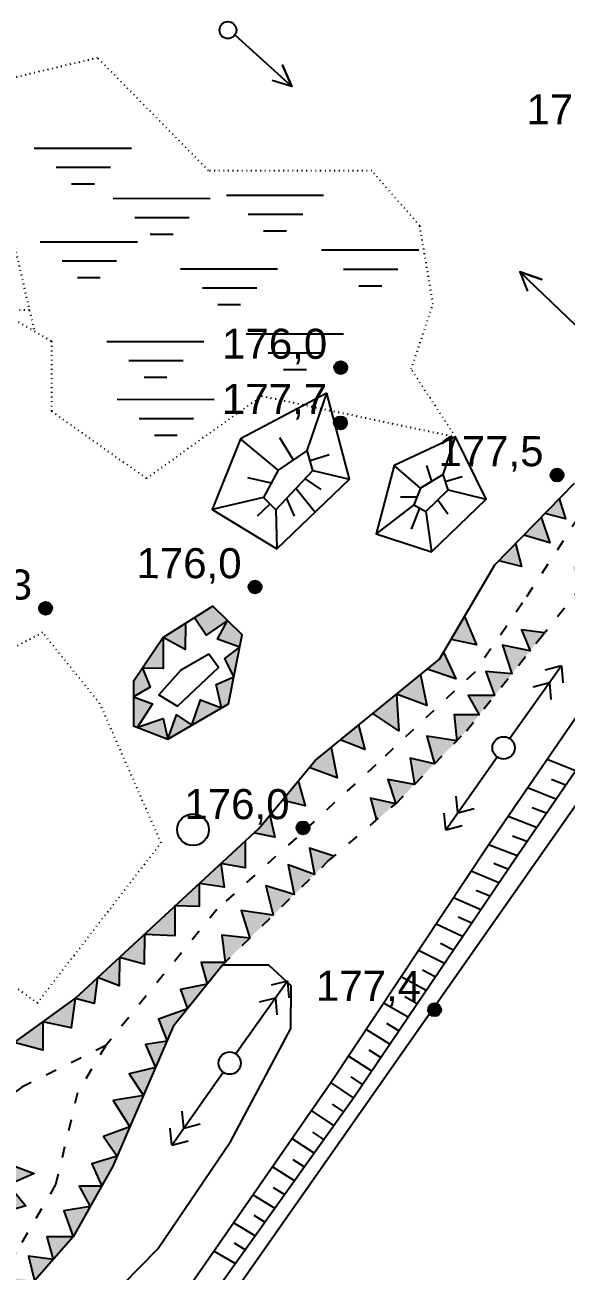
# Model space of a CAD drawing. Header units: millimetres. Extents: x 6127 to 9314, y 4730 to 7085.
# Drawn here: x 8021.5 to 8082.7, y 5725.5 to 5866.3 of the extents above; entities that cross this region are included whole.
import ezdxf

# ---------------------------------------------------------------- set-up
doc = ezdxf.new("R2010")
doc.units = ezdxf.units.MM
doc.header["$LTSCALE"] = 0.7
doc.linetypes.add('ACAD_ISO03W100', pattern=[30, 12, -18])
doc.linetypes.add('ACAD_ISO07W100', pattern=[3, 0, -3])
for name, color, linetype in [('болото', 84, 'Continuous'), ('відм', 14, 'Continuous'), ('горизонталі', 22, 'Continuous'), ('дерево', 7, 'Continuous'), ('Откос', 7, 'Continuous'), ('чорн', 255, 'Continuous')]:
    doc.layers.add(name, color=color, linetype=linetype)
doc.styles.get("Standard").update_dxf_attribs({"font": 'arial.ttf'})

# ---------------------------------------------------------------- blocks, each defined once
blk = doc.blocks.new('1')
at = {"layer": 'чорн', "color": 7, "ltscale": 0.2, "transparency": 33554687}
for p, q in [((5601.505, 1990.776), (5598.603, 1986.666)), ((5594.986, 1981.512), (5597.874, 1985.631))]:
    blk.add_line(p, q, dxfattribs=at)
for points in [[(5601.505, 1990.776), (5600.586, 1990.542)], [(5601.505, 1990.776), (5601.592, 1989.831)], [(5600.829, 1989.818), (5599.91, 1989.584)], [(5600.829, 1989.818), (5600.916, 1988.874)], [(5595.659, 1982.472), (5595.569, 1983.416)], [(5594.986, 1981.512), (5594.896, 1982.456)], [(5595.659, 1982.472), (5596.577, 1982.709)], [(5594.986, 1981.512), (5595.904, 1981.749)]]:
    blk.add_lwpolyline(points, dxfattribs=at)
blk.add_circle((5598.246, 1986.143), 0.633, dxfattribs=at)

msp = doc.modelspace()

# ---------------------------------------------------------------- hatches: boundary and pattern name
at = {"layer": 'відм', "ltscale": 0.2, "true_color": 0x000000}
h = msp.add_hatch(color=18, dxfattribs=at)
h.dxf.hatch_style = 1
h.paths.add_polyline_path([(8057.94, 5827.58, 1), (8056.48, 5827.58, 1)])
h = msp.add_hatch(color=18, dxfattribs=at)
h.dxf.hatch_style = 1
h.paths.add_polyline_path([(8057.92, 5821.34, 1), (8056.45, 5821.34, 1)])
h = msp.add_hatch(color=18, dxfattribs=at)
h.dxf.hatch_style = 1
h.paths.add_polyline_path([(8082.39, 5815.44, 1), (8080.93, 5815.44, 1)])
h = msp.add_hatch(color=18, dxfattribs=at)
h.dxf.hatch_style = 1
h.paths.add_polyline_path([(8048.26, 5802.79, 1), (8046.79, 5802.79, 1)])
h = msp.add_hatch(color=18, dxfattribs=at)
h.dxf.hatch_style = 1
h.paths.add_polyline_path([(8024.57, 5800.38, 1), (8023.1, 5800.38, 1)])
h = msp.add_hatch(color=18, dxfattribs=at)
h.dxf.hatch_style = 1
h.paths.add_polyline_path([(8053.68, 5775.56, 1), (8052.21, 5775.56, 1)])
h = msp.add_hatch(color=18, dxfattribs=at)
h.dxf.hatch_style = 1
h.paths.add_polyline_path([(8068.54, 5755.01, 1), (8067.08, 5755.01, 1)])
at = {"layer": 'чорн', "ltscale": 0.5, "true_color": 0x000000}
h = msp.add_hatch(color=18, dxfattribs=at)
h.dxf.hatch_style = 1
h.paths.add_polyline_path([(7971, 5677.9), (7967.84, 5678.91), (7966.9, 5676.07)])
h.paths.add_polyline_path([(7974.75, 5679.9), (7971.11, 5680.49), (7971, 5677.9), (7973.34, 5678.94)])
h.paths.add_polyline_path([(7978.34, 5682.34), (7974.53, 5682.83), (7974.75, 5679.9)])
h.paths.add_polyline_path([(7978.41, 5685.22), (7978.34, 5682.34), (7980.24, 5683.62), (7980.98, 5684.1)])
h.paths.add_polyline_path([(7984.27, 5686.18), (7981.13, 5687.13), (7980.98, 5684.1)])
h.paths.add_polyline_path([(7988.3, 5688.73), (7984.43, 5689.3), (7984.27, 5686.18)])
h.paths.add_polyline_path([(7967.33, 5678.94), (7966.87, 5681.31), (7965.01, 5677.89)])
h.paths.add_polyline_path([(7968.94, 5685.13), (7966.87, 5681.31), (7969.34, 5683.06)])
h.paths.add_polyline_path([(7971.28, 5688.67), (7970.47, 5687.95), (7968.94, 5685.13), (7972.47, 5685.13)])
h.paths.add_polyline_path([(7974.11, 5691.22), (7971.28, 5688.67), (7974.58, 5688.29)])
h.paths.add_polyline_path([(7977.08, 5693.91), (7974.11, 5691.22), (7977.23, 5691.22)])
h.paths.add_polyline_path([(7980.14, 5696.66), (7977.08, 5693.91), (7980.31, 5693.56)])
h.paths.add_polyline_path([(7983.61, 5699.3), (7982.23, 5698.55), (7980.14, 5696.66), (7983.17, 5696.66)])
h.paths.add_polyline_path([(7987.54, 5701.43), (7983.61, 5699.3), (7987.24, 5698.42)])
h.paths.add_polyline_path([(7990.56, 5703.07), (7987.54, 5701.43), (7990.42, 5700.15)])
h.paths.add_polyline_path([(7993.82, 5704.83), (7990.56, 5703.07), (7993.6, 5702.09)])
h.paths.add_polyline_path([(7992.46, 5691.37), (7988.77, 5692.05), (7988.3, 5688.73)])
h.paths.add_polyline_path([(7991.44, 5694.27), (7992.46, 5691.37), (7994.56, 5693.81)])
h.paths.add_polyline_path([(7996.84, 5696.45), (7993.79, 5696.46), (7994.56, 5693.81)])
h.paths.add_polyline_path([(7998.52, 5698.4), (7999.05, 5698.85), (7996.15, 5698.85), (7996.84, 5696.45)])
h.paths.add_polyline_path([(8001.45, 5700.91), (7998.67, 5700.91), (7999.05, 5698.85)])
h.paths.add_polyline_path([(8003.67, 5702.81), (8001.05, 5703.35), (8001.45, 5700.91)])
h.paths.add_polyline_path([(8006.03, 5705.27), (8003.4, 5705.28), (8003.67, 5702.81), (8005.04, 5703.99)])
h.paths.add_polyline_path([(8007.92, 5707.73), (8005.2, 5708.1), (8006.03, 5705.27)])
h.paths.add_polyline_path([(8009.73, 5710.08), (8007.07, 5710.45), (8007.92, 5707.73)])
h.paths.add_polyline_path([(8006.2, 5714.78), (8003.99, 5712.99), (8006.85, 5711.73)])
h.paths.add_polyline_path([(8003.99, 5712.99), (8002.05, 5711.41), (8004.71, 5709.94)])
h.paths.add_polyline_path([(8002.05, 5711.41), (7999.31, 5709.19), (8002.43, 5708.2)])
h.paths.add_polyline_path([(7999.31, 5709.19), (7996.43, 5706.85), (7999.28, 5706.22)])
h.paths.add_polyline_path([(7996.43, 5706.85), (7994.2, 5705.04), (7993.82, 5704.83), (7996.39, 5704.19)])
h.paths.add_polyline_path([(8016.05, 5716.95), (8013.05, 5716.95), (8013.73, 5714.68)])
h.paths.add_polyline_path([(8017.99, 5719.14), (8015.24, 5719.15), (8016.05, 5716.95)])
h.paths.add_polyline_path([(8020.66, 5722.19), (8017.43, 5722.19), (8017.99, 5719.14)])
h.paths.add_polyline_path([(8022.6, 5724.38), (8019.65, 5724.74), (8020.66, 5722.19)])
h.paths.add_polyline_path([(8015.02, 5726.22), (8012.65, 5723.05), (8015.02, 5722.85)])
h.paths.add_polyline_path([(8016.99, 5728.99), (8016.75, 5728.52), (8015.02, 5726.22), (8017.68, 5726.36)])
h.paths.add_polyline_path([(8018.51, 5731.94), (8016.99, 5728.99), (8019.74, 5728.92)])
h.paths.add_polyline_path([(8024.72, 5726.79), (8021.93, 5727.16), (8022.6, 5724.38)])
h.paths.add_polyline_path([(8026.97, 5729.34), (8023.98, 5729.34), (8024.72, 5726.79)])
h.paths.add_polyline_path([(8028.9, 5732.78), (8025.92, 5732.27), (8026.97, 5729.34)])
h.paths.add_polyline_path([(8030.19, 5735.08), (8027.64, 5735.08), (8028.9, 5732.78)])
h.paths.add_polyline_path([(8031.45, 5737.32), (8031.94, 5738.45), (8029.06, 5737.58), (8030.19, 5735.08)])
h.paths.add_polyline_path([(8033.38, 5741.78), (8030.41, 5740.69), (8031.94, 5738.45)])
h.paths.add_polyline_path([(8034.9, 5745.31), (8031.49, 5744.76), (8033.38, 5741.78)])
h.paths.add_polyline_path([(8036.28, 5748.48), (8033.3, 5747.77), (8034.9, 5745.31)])
h.paths.add_polyline_path([(8037.57, 5751.47), (8035.15, 5751.08), (8036.28, 5748.48)])
h.paths.add_polyline_path([(8039.87, 5755.11), (8036.6, 5753.94), (8037.57, 5751.47), (8038.28, 5753.12)])
h.paths.add_polyline_path([(8042.1, 5757.9), (8039.08, 5757.31), (8039.87, 5755.11)])
h.paths.add_polyline_path([(8043.83, 5760.06), (8044.13, 5760.36), (8041.42, 5760.36), (8042.1, 5757.9)])
h.paths.add_polyline_path([(8046.93, 5763.11), (8043.78, 5763.43), (8044.13, 5760.36)])
h.paths.add_polyline_path([(8049.58, 5765.71), (8045.97, 5766.22), (8046.93, 5763.11)])
h.paths.add_polyline_path([(8051.94, 5768.03), (8048.73, 5769.03), (8049.58, 5765.71)])
h.paths.add_polyline_path([(8054.24, 5770.29), (8051.26, 5771.4), (8051.94, 5768.03)])
h.paths.add_polyline_path([(8055.72, 5771.75), (8056.43, 5772.35), (8053.69, 5773.27), (8054.24, 5770.29)])
h.paths.add_polyline_path([(8063.42, 5778.29), (8060.57, 5778.94), (8061.24, 5776.44)])
h.paths.add_polyline_path([(8065.54, 5780.48), (8062.52, 5781.03), (8063.42, 5778.29)])
h.paths.add_polyline_path([(8067.79, 5782.81), (8065.05, 5783.43), (8065.54, 5780.48)])
h.paths.add_polyline_path([(8070.34, 5785.42), (8066.95, 5785.93), (8067.79, 5782.81)])
h.paths.add_polyline_path([(8072.85, 5788.34), (8070.03, 5788.35), (8070.34, 5785.42), (8071.42, 5786.54)])
h.paths.add_polyline_path([(8074.6, 5790.54), (8071.62, 5790.54), (8072.85, 5788.34)])
h.paths.add_polyline_path([(8076.54, 5792.97), (8073.62, 5793.25), (8074.6, 5790.54)])
h.paths.add_polyline_path([(8078.62, 5795.58), (8075.5, 5796.21), (8076.54, 5792.97)])
h.paths.add_polyline_path([(8080.23, 5797.61), (8077.64, 5797.94), (8078.62, 5795.58), (8079.74, 5797)])
h.paths.add_polyline_path([(8086.2, 5805.08), (8083.42, 5805.08), (8084.48, 5802.93)])
h.paths.add_polyline_path([(8087.66, 5806.9), (8087.83, 5807.18), (8085.15, 5807.57), (8086.2, 5805.08)])
h.paths.add_polyline_path([(8089.41, 5809.68), (8086.67, 5810.13), (8087.83, 5807.18)])
h.paths.add_polyline_path([(8091.28, 5812.65), (8088.5, 5813.11), (8090.1, 5810.77)])
h.paths.add_polyline_path([(8092.81, 5815.07), (8090.16, 5815.46), (8091.55, 5813.07)])
h.paths.add_polyline_path([(8094.63, 5817.95), (8091.99, 5818.22), (8093.26, 5815.79)])
h.paths.add_polyline_path([(8096.55, 5821.19), (8094.46, 5821.2), (8095.48, 5819.3)])
h.paths.add_polyline_path([(8098.18, 5824.06), (8096.35, 5824.07), (8097.21, 5822.34)])
h.paths.add_polyline_path([(8100, 5827.26), (8098.27, 5827.27), (8099.12, 5825.71)])
h.paths.add_polyline_path([(8101.51, 5829.92), (8099.46, 5829.92), (8100.54, 5828.2)])
h.paths.add_polyline_path([(8103.45, 5833.34), (8101.02, 5833.16), (8102.22, 5831.17)])
h.paths.add_polyline_path([(8105.42, 5836.76), (8103.32, 5836.51), (8104.36, 5834.94)])
h.paths.add_polyline_path([(8107.48, 5840.31), (8105.4, 5840.16), (8106.52, 5838.67)])
h.paths.add_polyline_path([(8109.37, 5843.57), (8107.45, 5843.58), (8108.39, 5841.89)])
h.paths.add_polyline_path([(8111.55, 5847.34), (8109.41, 5847.34), (8110.39, 5845.33)])
h.paths.add_polyline_path([(8114.14, 5850.55), (8111.23, 5850.55), (8112.47, 5848.48)])
h.paths.add_polyline_path([(8115.87, 5852.7), (8113.25, 5853.17), (8114.14, 5850.55)])
h.paths.add_polyline_path([(8117.89, 5855.21), (8114.74, 5855.59), (8115.87, 5852.7)])
h.paths.add_polyline_path([(8119.86, 5857.67), (8117.23, 5857.67), (8117.89, 5855.21), (8119.47, 5857.17)])
h.paths.add_polyline_path([(8122, 5860.41), (8119.05, 5860.41), (8119.86, 5857.67)])
h.paths.add_polyline_path([(8124, 5862.97), (8120.93, 5862.97), (8122, 5860.41)])
h.paths.add_polyline_path([(8125.93, 5865.44), (8123.39, 5865.07), (8124, 5862.97)])
h.paths.add_polyline_path([(8127.15, 5867.01), (8127.79, 5867.95), (8125.4, 5867.95), (8125.93, 5865.44)])
h.paths.add_polyline_path([(8129.12, 5869.91), (8126.99, 5869.91), (8127.79, 5867.95)])
h.paths.add_polyline_path([(8125.27, 5877.54), (8123.46, 5875.8), (8125.26, 5875.37)])
h.paths.add_polyline_path([(8123.46, 5875.8), (8120.83, 5873.27), (8123.96, 5873.44)])
h.paths.add_polyline_path([(8120.83, 5873.27), (8119.89, 5872.37), (8118.1, 5870.48), (8120.83, 5870.55)])
h.paths.add_polyline_path([(8118.1, 5870.48), (8115.6, 5867.84), (8118.1, 5867.95)])
h.paths.add_polyline_path([(8115.6, 5867.84), (8113.79, 5865.93), (8116.58, 5865.27)])
h.paths.add_polyline_path([(8113.79, 5865.93), (8111.31, 5863.31), (8113.79, 5863.46)])
h.paths.add_polyline_path([(8111.31, 5863.31), (8108.85, 5860.71), (8111.31, 5860.95)])
h.paths.add_polyline_path([(8108.85, 5860.71), (8108.47, 5860.31), (8106.93, 5857.36), (8109.18, 5858.15)])
h.paths.add_polyline_path([(8106.93, 5857.36), (8105.08, 5853.83), (8107.66, 5854.69)])
h.paths.add_polyline_path([(8105.08, 5853.83), (8103.52, 5850.86), (8105.6, 5851.51)])
h.paths.add_polyline_path([(8103.52, 5850.86), (8101.8, 5847.58), (8103.99, 5848.18)])
h.paths.add_polyline_path([(8102.33, 5845.24), (8101.8, 5847.58), (8100.23, 5844.6)])
h.paths.add_polyline_path([(8100.23, 5844.6), (8099.09, 5842.43), (8098.12, 5840.68), (8100.57, 5841.68)])
h.paths.add_polyline_path([(8098.12, 5840.68), (8096.35, 5837.48), (8098.71, 5838.2)])
h.paths.add_polyline_path([(8096.35, 5837.48), (8094.63, 5834.39), (8096.78, 5834.94)])
h.paths.add_polyline_path([(8094.63, 5834.39), (8092.95, 5831.37), (8095.06, 5832.45)])
h.paths.add_polyline_path([(8092.95, 5831.37), (8091.38, 5828.54), (8093.4, 5829.24)])
h.paths.add_polyline_path([(8091.38, 5828.54), (8089.75, 5825.6), (8091.9, 5826.4)])
h.paths.add_polyline_path([(8089.75, 5825.6), (8088.28, 5822.95), (8090.19, 5823.59)])
h.paths.add_polyline_path([(8088.28, 5822.95), (8086.78, 5820.25), (8088.75, 5820.82)])
h.paths.add_polyline_path([(8086.78, 5820.25), (8085.22, 5817.44), (8087.3, 5818.01)])
h.paths.add_polyline_path([(8081.91, 5812.78), (8080.27, 5811.09), (8082.63, 5810.5)])
h.paths.add_polyline_path([(8079.86, 5810.67), (8077.91, 5808.66), (8080.83, 5807.78)])
h.paths.add_polyline_path([(8076.97, 5807.69), (8075.08, 5805.74), (8077.66, 5805.11)])
h.paths.add_polyline_path([(8071.21, 5799.45), (8069.7, 5796.87), (8072.54, 5796.24)])
h.paths.add_polyline_path([(8068.84, 5795.41), (8068.38, 5794.62), (8066.99, 5793.49), (8070.22, 5792.41)])
h.paths.add_polyline_path([(8066.21, 5792.86), (8063.5, 5790.66), (8066.95, 5789.39)])
h.paths.add_polyline_path([(8063.5, 5790.66), (8060.84, 5788.49), (8063.78, 5786.53)])
h.paths.add_polyline_path([(8059.21, 5787.16), (8057.16, 5785.5), (8059.92, 5784.43)])
h.paths.add_polyline_path([(8056.11, 5784.64), (8054.3, 5783.17), (8053.63, 5782.37), (8056.79, 5781.21)])
h.paths.add_polyline_path([(8052.39, 5780.87), (8050.59, 5778.71), (8053.17, 5778.05)])
h.paths.add_polyline_path([(8049.19, 5777.02), (8047.97, 5775.55), (8047.36, 5774.99), (8049.75, 5774.53)])
h.paths.add_polyline_path([(8046.41, 5774.11), (8043.64, 5771.54), (8046.4, 5771.03)])
h.paths.add_polyline_path([(8043.64, 5771.54), (8041.19, 5769.27), (8044.04, 5768.88)])
h.paths.add_polyline_path([(8041.19, 5769.27), (8038.46, 5766.74), (8041.19, 5766.69)])
h.paths.add_polyline_path([(8038.46, 5766.74), (8035.01, 5763.53), (8038.46, 5763.36)])
h.paths.add_polyline_path([(8035.01, 5763.53), (8032.19, 5760.92), (8035, 5760.15)])
h.paths.add_polyline_path([(8032.19, 5760.92), (8029.73, 5758.64), (8032.18, 5757.73)])
h.paths.add_polyline_path([(8029.73, 5758.64), (8027.19, 5756.29), (8029.32, 5755.71)])
h.paths.add_polyline_path([(8027.19, 5756.29), (8023.53, 5753.64), (8026.74, 5752.96)])
h.paths.add_polyline_path([(8023.53, 5753.64), (8020.28, 5751.29), (8023.53, 5750.43)])
h.paths.add_polyline_path([(8020.28, 5751.29), (8016.07, 5748.24), (8019.78, 5747.83)])
h.paths.add_polyline_path([(8016.07, 5748.24), (8014.47, 5747.08), (8012.92, 5745.5), (8016.07, 5744.63)])
h.paths.add_polyline_path([(8012.92, 5745.5), (8009.97, 5742.47), (8012.92, 5742.2)])
h.paths.add_polyline_path([(8009.97, 5742.47), (8007, 5739.43), (8010.43, 5739.27)])
h.paths.add_polyline_path([(8007, 5739.43), (8005.4, 5737.8), (8004.22, 5737.01), (8007, 5736.53)])
h.paths.add_polyline_path([(8008.9, 5735.34), (8009.61, 5732.61), (8011.61, 5734.11)])
h.paths.add_polyline_path([(8015.63, 5737.12), (8012.79, 5738.37), (8013.55, 5735.56)])
h.paths.add_polyline_path([(8015.67, 5740.26), (8016.22, 5737.57), (8017.52, 5738.54), (8018.04, 5738.54)])
h.paths.add_polyline_path([(8019.78, 5740.51), (8018.45, 5738.54), (8019.68, 5738.54)])
h.paths.add_polyline_path([(8019.65, 5737.61), (8019.64, 5735.23), (8022.54, 5736.49)])
h.paths.add_polyline_path([(8019.64, 5735.23), (8019.64, 5734.13), (8018.51, 5731.94), (8021.6, 5732.83)])
h.paths.add_polyline_path([(8006.4, 5729.22), (8004.07, 5729.59), (8004.84, 5727.25)])
h.paths.add_polyline_path([(8003.94, 5726.12), (8001.43, 5726.85), (8002.28, 5724.03)])
h.paths.add_polyline_path([(7997.5, 5729.11), (7994.1, 5726.43), (7997.49, 5725.72)])
h.paths.add_polyline_path([(8001.38, 5722.89), (7998.91, 5723.55), (7999.55, 5720.84), (8000.01, 5721.17)])
h.paths.add_polyline_path([(7999.55, 5720.84), (7997.08, 5721.69), (7997.08, 5719.08)])
h.paths.add_polyline_path([(7997.08, 5719.08), (7994.56, 5720.33), (7994.27, 5718.23), (7995.52, 5717.96)])
h.paths.add_polyline_path([(7994.1, 5726.43), (7992.45, 5725.12), (7991.5, 5724.39), (7994.64, 5723.21)])
h.paths.add_polyline_path([(7991.5, 5724.39), (7990.79, 5723.84), (7988.96, 5724.19), (7990.07, 5721.89)])
h.paths.add_polyline_path([(7988.96, 5724.19), (7985.93, 5724.77), (7986.68, 5722.11)])
h.paths.add_polyline_path([(7985.93, 5724.77), (7982.91, 5725.34), (7983.92, 5722.74)])
h.paths.add_polyline_path([(7982.91, 5725.34), (7982.16, 5725.48), (7979.3, 5725.87), (7980.36, 5723.51)])
h.paths.add_polyline_path([(7979.3, 5725.87), (7975.72, 5726.34), (7977.12, 5724)])
h.paths.add_polyline_path([(7988.43, 5718.28), (7987.21, 5716.93), (7989.35, 5716.4)])
h.paths.add_polyline_path([(7994.27, 5718.23), (7994.16, 5717.45), (7995.52, 5717.96)])
h.paths.add_polyline_path([(7985.78, 5719.02), (7983.03, 5717.98), (7987.21, 5716.93)])
h.paths.add_polyline_path([(7982.19, 5719.63), (7980.61, 5718.58), (7983.03, 5717.98)])
h.paths.add_polyline_path([(7979.75, 5720.35), (7978.39, 5719.14), (7980.61, 5718.58)])
h.paths.add_polyline_path([(7976.51, 5720.65), (7975.12, 5719.96), (7976.92, 5719.51)])
h.paths.add_polyline_path([(7975.72, 5726.34), (7972.69, 5726.75), (7973.72, 5724.49)])
h.paths.add_polyline_path([(7972.69, 5726.75), (7969.34, 5727.2), (7970.79, 5725.61)])
h.paths.add_polyline_path([(7969.34, 5727.2), (7966.57, 5727.56), (7967.47, 5725.79)])
h.paths.add_polyline_path([(7966.57, 5727.56), (7963.56, 5727.97), (7964.58, 5726.46)])
h.paths.add_polyline_path([(7962.93, 5727.45), (7962.39, 5728.03), (7960.94, 5727.96), (7961.92, 5726.53), (7962.93, 5727.41)])
h.paths.add_polyline_path([(7963.56, 5727.97), (7962.93, 5728.05), (7962.93, 5727.41)])
h.paths.add_polyline_path([(7962.93, 5728.05), (7962.39, 5728.03), (7962.93, 5727.45)])
h.paths.add_polyline_path([(7960.94, 5727.96), (7959.7, 5727.91), (7958.56, 5726.72), (7960.49, 5726.46)])
h.paths.add_polyline_path([(7958.56, 5726.72), (7957.88, 5726.01), (7960.02, 5725.55)])
h.paths.add_polyline_path([(7960.02, 5725.55), (7957.88, 5726.01), (7958.94, 5723.73)])
h.paths.add_polyline_path([(7961.4, 5724.75), (7958.94, 5723.73), (7962.18, 5722.99)])
h.paths.add_polyline_path([(7963.94, 5723.92), (7962.18, 5722.99), (7964.54, 5722.44)])
at = {"layer": 'чорн', "ltscale": 0.15, "true_color": 0x000000}
h = msp.add_hatch(color=18, dxfattribs=at)
h.dxf.hatch_style = 1
h.paths.add_polyline_path([(8039.64, 5795.74), (8039.65, 5798.65), (8037.15, 5797.07)])
h.paths.add_polyline_path([(8034.81, 5793.62), (8037.14, 5793.59), (8037.15, 5797.07)])
h.paths.add_polyline_path([(8035.67, 5791.48), (8034.81, 5793.62), (8033.78, 5792.1), (8033.77, 5790.37)])
h.paths.add_polyline_path([(8033.77, 5787.11), (8034.24, 5786.93), (8035.92, 5789.57), (8033.77, 5790.37)])
h.paths.add_polyline_path([(8034.24, 5786.93), (8037.68, 5785.6), (8037.13, 5787.93)])
h.paths.add_polyline_path([(8038.63, 5788.34), (8037.68, 5785.6), (8040.37, 5787.17)])
h.paths.add_polyline_path([(8040.37, 5787.17), (8043.72, 5789.13), (8041.37, 5790.04)])
h.paths.add_polyline_path([(8043.72, 5789.13), (8044.52, 5789.59), (8045.12, 5792.64), (8043.11, 5791.77)])
h.paths.add_polyline_path([(8045.79, 5796), (8044.09, 5794.72), (8045.12, 5792.64)])
h.paths.add_polyline_path([(8045.79, 5796), (8046.07, 5797.4), (8044.4, 5799.02), (8043.29, 5796.91)])
h.paths.add_polyline_path([(8044.4, 5799.02), (8042.76, 5800.61), (8040.67, 5799.29), (8042.01, 5797.33)])

# ---------------------------------------------------------------- linework, layer by layer
at = {"layer": 'болото', "color": 18, "ltscale": 0.2, "true_color": 0x000000}
for points in [[(8022.57, 5852.4), (8033.54, 5852.38)], [(8025.04, 5850.24), (8031.19, 5850.23)], [(8026.77, 5848.35), (8029.36, 5848.35)], [(8031.47, 5846.72), (8042.44, 5846.7)], [(8044.29, 5847.09), (8055.27, 5847.08)], [(8033.94, 5844.56), (8040.09, 5844.55)], [(8046.76, 5844.93), (8052.92, 5844.93)], [(8035.67, 5842.67), (8038.26, 5842.67)], [(8048.49, 5843.05), (8051.08, 5843.04)], [(8023.24, 5841.81), (8034.22, 5841.79)], [(8055.05, 5840.89), (8066.03, 5840.88)], [(8025.72, 5839.65), (8031.87, 5839.64)], [(8039.1, 5838.76), (8050.07, 5838.74)], [(8057.53, 5838.73), (8063.68, 5838.72)], [(8027.45, 5837.76), (8030.03, 5837.76)], [(8041.57, 5836.6), (8047.72, 5836.59)], [(8059.26, 5836.84), (8061.84, 5836.84)], [(8043.3, 5834.71), (8045.89, 5834.71)], [(8046.53, 5831.41), (8057.51, 5831.4)], [(8030.77, 5830.55), (8041.75, 5830.54)], [(8033.24, 5828.39), (8039.39, 5828.39)], [(8049, 5829.26), (8055.15, 5829.25)], [(8050.73, 5827.37), (8053.32, 5827.37)], [(8034.97, 5826.51), (8037.56, 5826.5)], [(8031.93, 5824), (8042.91, 5823.99)], [(8034.41, 5821.84), (8040.56, 5821.83)], [(8036.14, 5819.95), (8038.72, 5819.95)]]:
    msp.add_lwpolyline(points, dxfattribs=at)
at = {"layer": 'відм', "color": 18, "ltscale": 0.2, "true_color": 0x000000}
for centre in [(8057.21, 5827.58), (8057.18, 5821.34), (8081.66, 5815.44), (8047.52, 5802.79), (8023.84, 5800.38), (8052.95, 5775.56), (8067.81, 5755.01)]:
    msp.add_circle(centre, 0.733, dxfattribs=at)
at = {"layer": 'горизонталі', "color": 18, "ltscale": 0.15, "true_color": 0x000000}
msp.add_lwpolyline([(8011.84, 5712.83), (8015.31, 5710.64), (8021.84, 5711.45), (8029.06, 5721.07), (8030.57, 5721.93), (8036.52, 5727.97), (8044.8, 5740.14), (8051.58, 5752.89), (8051.59, 5757.72), (8049.08, 5760.05), (8043.83, 5760.06)], dxfattribs=at)
at = {"layer": 'дерево', "color": 18, "ltscale": 0.2, "true_color": 0x000000}
msp.add_circle((8040.51, 5775.36), 1.8, dxfattribs=at)
at = {"layer": 'Откос', "color": 18, "ltscale": 0.15, "true_color": 0x000000}
for p, q in [((8083.73, 5782.01), (8080.53, 5783.31)), ((8082.63, 5780.41), (8081.03, 5781.05)), ((8081.53, 5778.81), (8078.33, 5780.08)), ((8080.43, 5777.21), (8078.83, 5777.84)), ((8079.34, 5775.61), (8076.13, 5776.86)), ((8078.24, 5774.01), (8076.64, 5774.63)), ((8077.14, 5772.41), (8073.93, 5773.64)), ((8077.14, 5772.41), (8073.93, 5773.64)), ((8075.09, 5769.36), (8071.95, 5770.66)), ((8076.11, 5770.88), (8074.53, 5771.52)), ((8073.03, 5766.32), (8069.97, 5767.67)), ((8074.06, 5767.84), (8072.51, 5768.5)), ((8072.01, 5764.8), (8070.49, 5765.49)), ((8070.98, 5763.28), (8067.99, 5764.69)), ((8069.95, 5761.76), (8068.48, 5762.48)), ((8068.92, 5760.24), (8066.01, 5761.71)), ((8067.9, 5758.72), (8066.46, 5759.47)), ((8066.87, 5757.2), (8064.03, 5758.72)), ((8065.84, 5755.68), (8064.44, 5756.46)), ((8064.82, 5754.16), (8062.05, 5755.74)), ((8062.76, 5751.12), (8060.07, 5752.76)), ((8063.79, 5752.64), (8062.42, 5753.44)), ((8060.71, 5748.08), (8058.08, 5749.77)), ((8061.74, 5749.6), (8060.41, 5750.43)), ((8058.65, 5745.04), (8056.1, 5746.79)), ((8058.65, 5745.04), (8056.1, 5746.79)), ((8059.68, 5746.56), (8058.39, 5747.42)), ((8057.54, 5743.48), (8056.27, 5744.34)), ((8056.43, 5741.92), (8053.9, 5743.61)), ((8055.31, 5740.36), (8054.05, 5741.19)), ((8054.2, 5738.8), (8051.69, 5740.44)), ((8053.08, 5737.24), (8051.84, 5738.05)), ((8051.97, 5735.68), (8049.49, 5737.26)), ((8049.74, 5732.57), (8047.29, 5734.09)), ((8050.86, 5734.13), (8049.62, 5734.9)), ((8048.63, 5731.01), (8047.41, 5731.75)), ((8047.52, 5729.45), (8045.08, 5730.91)), ((8046.4, 5727.89), (8045.19, 5728.61)), ((8045.29, 5726.33), (8042.88, 5727.74))]:
    msp.add_line(p, q, dxfattribs=at)
at = {"layer": 'чорн', "color": 18, "ltscale": 0.15, "true_color": 0x000000}
for p, q in [((8073.93, 5773.64), (8126.74, 5850.98)), ((8077.14, 5772.41), (8129.84, 5849.27)), ((8053.43, 5818.21), (8055.63, 5824.68)), ((8068.77, 5815.5), (8070.19, 5819.76)), ((8050.15, 5815.98), (8045.88, 5819.53)), ((8051.86, 5817.14), (8050.32, 5819.64)), ((8053.75, 5817.09), (8055.91, 5817.78)), ((8054.06, 5815.97), (8058.2, 5814.96)), ((8066.24, 5813.96), (8063.26, 5816.51)), ((8067.49, 5814.72), (8066.94, 5816.53)), ((8049.37, 5814.54), (8046.71, 5815.11)), ((8053.17, 5815.02), (8054.95, 5813.8)), ((8069.03, 5814.73), (8070.95, 5815.29)), ((8048.48, 5812.91), (8042.68, 5811.56)), ((8051.08, 5812.79), (8051.96, 5810.79)), ((8052.16, 5813.94), (8054.33, 5811.26)), ((8065.83, 5812.96), (8063.98, 5812.96)), ((8069.37, 5813.76), (8073.65, 5812.72)), ((8049.21, 5812.17), (8047.77, 5810.79)), ((8049.88, 5811.5), (8049.97, 5807.11)), ((8065.46, 5812.06), (8061.23, 5808.79)), ((8066.13, 5811.7), (8065.18, 5809.33)), ((8066.84, 5811.32), (8067.46, 5806.75)), ((8068.2, 5812.63), (8069.3, 5811.07)), ((8056.1, 5746.79), (8073.93, 5773.64)), ((8058.65, 5745.04), (8077.14, 5772.41)), ((8025.24, 5702.33), (8056.1, 5746.79)), ((8027.46, 5701.4), (8058.65, 5745.04))]:
    msp.add_line(p, q, dxfattribs=at)
for points in [[(8254.45, 6016.35), (8163.86, 5892.28), (8132.76, 5847.99), (8022.74, 5691.08), (7961.1, 5602.83), (7861.97, 5466.04), (7739.96, 5298.58), (7613.18, 5126.02)], [(8053.43, 5818.21), (8050.15, 5815.98), (8048.48, 5812.91), (8049.88, 5811.5), (8054.06, 5815.97), (8053.43, 5818.21)], [(8068.77, 5815.5), (8066.24, 5813.96), (8065.46, 5812.06), (8066.84, 5811.32), (8069.37, 5813.76), (8068.77, 5815.5)], [(7992.45, 5725.12), (7998.32, 5729.76), (8001.07, 5734.92), (8005.4, 5737.8), (8014.47, 5747.08), (8027.19, 5756.29), (8047.97, 5775.55), (8054.3, 5783.17), (8068.38, 5794.62), (8074.63, 5805.28), (8083.62, 5814.54)], [(8039.65, 5798.65), (8039.64, 5795.74), (8037.15, 5797.07), (8037.14, 5793.59), (8034.81, 5793.62), (8035.67, 5791.48), (8033.77, 5790.37), (8035.92, 5789.57), (8034.24, 5786.93), (8037.13, 5787.93), (8037.68, 5785.6), (8038.63, 5788.34), (8040.37, 5787.17), (8041.37, 5790.04), (8043.72, 5789.13), (8043.11, 5791.77), (8045.12, 5792.64), (8044.09, 5794.72), (8045.79, 5796), (8043.29, 5796.91), (8044.4, 5799.02), (8042.01, 5797.33), (8040.67, 5799.29)], [(8042.29, 5795.21), (8039.08, 5793.36), (8036.66, 5790.62), (8038.74, 5789.33), (8043.38, 5793.69), (8042.29, 5795.21)], [(8043.83, 5760.06), (8038.28, 5753.12), (8031.45, 5737.32), (8026.97, 5729.34), (8016.05, 5716.95), (8011.84, 5712.83), (8005.04, 5703.99), (7998.52, 5698.4), (7992.46, 5691.37), (7980.24, 5683.62), (7973.34, 5678.94), (7966.9, 5676.07), (7965.01, 5677.89), (7970.47, 5687.95), (7982.23, 5698.55), (7994.2, 5705.04), (8007.24, 5715.63), (7995.52, 5717.96)]]:
    msp.add_lwpolyline(points, dxfattribs=at)
at = {"layer": 'чорн', "color": 18, "linetype": 'ACAD_ISO03W100', "ltscale": 0.15, "true_color": 0x000000}
for points in [[(8128.27, 5872.73), (8122.91, 5865.53), (8117.59, 5860.28), (8110.64, 5850.63), (8104.48, 5839.61), (8094.71, 5823.48), (8085.8, 5813.27), (8077.77, 5800.99), (8072.35, 5793.15), (8061.16, 5782.69), (8052.19, 5774.45), (8043.19, 5766.34), (8030.67, 5750.98), (8027.46, 5745.63), (8024.98, 5735.24), (8020.48, 5727.55), (8011.27, 5715.52)], [(8043.83, 5760.06), (8055.72, 5771.75), (8063.42, 5778.29), (8071.42, 5786.54), (8079.74, 5797), (8087.66, 5806.9), (8095.48, 5819.3), (8104.27, 5834.79), (8111.55, 5847.34), (8119.47, 5857.17), (8127.15, 5867.01)], [(8030.67, 5750.98), (8021.17, 5746.26), (8004.18, 5733.86)]]:
    msp.add_lwpolyline(points, dxfattribs=at)
at = {"layer": 'чорн', "color": 18, "ltscale": 0.2, "true_color": 0x000000}
for points in [[(8045.24, 5865.19), (8051.68, 5859.34), (8050.64, 5861.75), (8051.68, 5859.34), (8049.46, 5860.05)], [(8083.75, 5832.39), (8077.47, 5838.4), (8079.94, 5837.53), (8077.47, 5838.4), (8078.33, 5836.24)]]:
    msp.add_lwpolyline(points, dxfattribs=at)
at = {"layer": 'чорн', "color": 18, "linetype": 'ACAD_ISO07W100', "ltscale": 0.2, "true_color": 0x000000}
for points in [[(8006.17, 5784.76), (8001.44, 5793.68), (7997.59, 5813.1), (8018.55, 5834.08), (8024.53, 5830.56), (8024.52, 5822.65), (8035.25, 5815.08), (8048.27, 5824.38), (8070.19, 5819.76), (8065.18, 5827.4), (8067.65, 5834.78), (8066.15, 5843.61), (8060.73, 5849.82), (8054.96, 5849.82), (8042.27, 5849.84), (8029.73, 5862.59), (8016.15, 5859.38), (8022.56, 5831.72)], [(8016.15, 5859.38), (8008.13, 5859.39), (8006.89, 5844.8), (8003.2, 5834.35), (8022.01, 5834.12)], [(8023.51, 5797.64), (8007.77, 5789.3), (8001.48, 5771.51), (8022.91, 5755.77), (8036.91, 5773.88), (8029.99, 5789.61), (8023.51, 5797.64)]]:
    msp.add_lwpolyline(points, dxfattribs=at)
at = {"layer": 'чорн', "color": 18, "ltscale": 0.15, "true_color": 0x000000}
for points in [[(8055.63, 5824.68), (8045.88, 5819.53), (8042.68, 5811.56), (8049.97, 5807.11), (8058.2, 5814.96)], [(8070.19, 5819.76), (8063.26, 5816.51), (8061.23, 5808.79), (8067.46, 5806.75), (8073.65, 5812.72)], [(8042.76, 5800.61), (8037.15, 5797.07), (8033.78, 5792.1), (8033.77, 5787.11), (8037.68, 5785.6), (8044.52, 5789.59), (8046.07, 5797.4)]]:
    msp.add_lwpolyline(points, close=True, dxfattribs=at)
at = {"layer": 'чорн', "color": 18, "ltscale": 0.5, "true_color": 0x000000}
for points in [[(8081.91, 5812.78), (8082.63, 5810.5), (8080.27, 5811.09)], [(8079.86, 5810.67), (8080.83, 5807.78), (8077.91, 5808.66)], [(8076.97, 5807.69), (8077.66, 5805.11), (8075.08, 5805.74)], [(8071.21, 5799.45), (8072.54, 5796.24), (8069.7, 5796.87)], [(8080.23, 5797.61), (8077.64, 5797.94), (8078.62, 5795.58), (8075.5, 5796.21), (8076.54, 5792.97), (8073.62, 5793.25), (8074.6, 5790.54), (8071.62, 5790.54), (8072.85, 5788.34), (8070.03, 5788.35), (8070.34, 5785.42), (8066.95, 5785.93), (8067.79, 5782.81), (8065.05, 5783.43), (8065.54, 5780.48), (8062.52, 5781.03), (8063.42, 5778.29), (8060.57, 5778.94), (8061.24, 5776.44)], [(8068.84, 5795.41), (8070.22, 5792.41), (8066.99, 5793.49)], [(8066.21, 5792.86), (8066.95, 5789.39), (8063.5, 5790.66), (8063.78, 5786.53), (8060.84, 5788.49)], [(8059.21, 5787.16), (8059.92, 5784.43), (8057.16, 5785.5)], [(8056.11, 5784.64), (8056.79, 5781.21), (8053.63, 5782.37)], [(8052.39, 5780.87), (8053.17, 5778.05), (8050.59, 5778.71)], [(8049.19, 5777.02), (8049.75, 5774.53), (8047.36, 5774.99)], [(8046.41, 5774.11), (8046.4, 5771.03), (8043.64, 5771.54), (8044.04, 5768.88), (8041.19, 5769.27), (8041.19, 5766.69), (8038.46, 5766.74), (8038.46, 5763.36), (8035.01, 5763.53), (8035, 5760.15), (8032.19, 5760.92), (8032.18, 5757.73), (8029.73, 5758.64), (8029.32, 5755.71), (8027.19, 5756.29), (8026.74, 5752.96), (8023.53, 5753.64), (8023.53, 5750.43), (8020.28, 5751.29)], [(8056.43, 5772.35), (8053.69, 5773.27), (8054.24, 5770.29), (8051.26, 5771.4), (8051.94, 5768.03), (8048.73, 5769.03), (8049.58, 5765.71), (8045.97, 5766.22), (8046.93, 5763.11), (8043.78, 5763.43), (8044.13, 5760.36), (8041.42, 5760.36), (8042.1, 5757.9), (8039.08, 5757.31), (8039.87, 5755.11), (8036.6, 5753.94), (8037.57, 5751.47), (8035.15, 5751.08), (8036.28, 5748.48), (8033.3, 5747.77), (8034.9, 5745.31), (8031.49, 5744.76), (8033.38, 5741.78), (8030.41, 5740.69), (8031.94, 5738.45), (8029.06, 5737.58), (8030.19, 5735.08), (8027.64, 5735.08), (8028.9, 5732.78), (8025.92, 5732.27), (8026.97, 5729.34), (8023.98, 5729.34), (8024.72, 5726.79), (8021.93, 5727.16), (8022.6, 5724.38)], [(8019.65, 5737.61), (8022.54, 5736.49), (8019.64, 5735.23), (8021.6, 5732.83), (8018.51, 5731.94), (8019.74, 5728.92), (8016.99, 5728.99), (8017.68, 5726.36), (8015.02, 5726.22), (8015.02, 5722.85), (8012.65, 5723.05)]]:
    msp.add_lwpolyline(points, dxfattribs=at)
at = {"layer": 'чорн', "color": 18, "ltscale": 0.2, "true_color": 0x000000}
msp.add_circle((8044.46, 5865.73), 0.956, dxfattribs=at)

# ---------------------------------------------------------------- block references
at = {"layer": 'чорн', "color": 18, "true_color": 0x000000, "xscale": 2, "yscale": 2, "zscale": 2, "rotation": 359.9325200354603}
for p in [(-3125.54, 1825.51), (-3156.51, 1789.88)]:
    msp.add_blockref('1', p, dxfattribs=at)

# ---------------------------------------------------------------- texts
at = {"layer": 'чорн', "color": 18, "ltscale": 0.2, "true_color": 0x000000, "char_height": 3.4, "attachment_point": 1, "rotation": 359.9325}
for s, insert in [('177,5', (8078.21, 5858.48)), ('176,0', (8043.8, 5831.99)), ('177,7', (8043.78, 5825.75)), ('177,5', (8068.25, 5819.85)), ('176,0', (8034.12, 5807.19)), ('177,3', (8010.43, 5804.78)), ('176,0', (8039.54, 5779.96)), ('177,4', (8054.4, 5759.42))]:
    msp.add_mtext_dynamic_manual_height_columns(s, width=2.4374, gutter_width=12.5, heights=[0], dxfattribs=dict(at, insert=insert))

doc.saveas('drawing.dxf')
